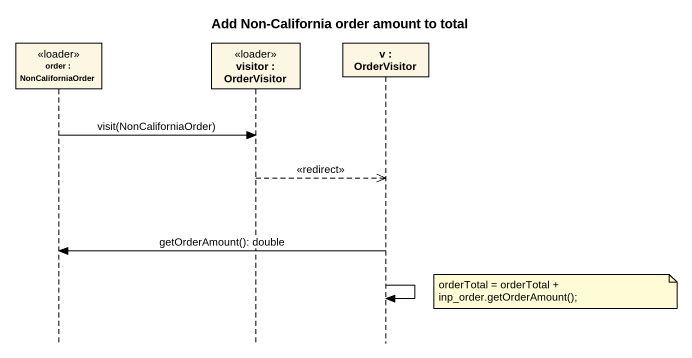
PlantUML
@startuml
title Add Non-California order amount to total
hide footbox
participant "order : NonCaliforniaOrder" as order <<loader>>
participant "visitor : OrderVisitor" as visitor <<loader>>
participant "v : OrderVisitor" as v

order -> visitor : visit(NonCaliforniaOrder)
visitor -->> v : <<redirect>>
v -> order : getOrderAmount(): double
v -> v
note right of v : orderTotal = orderTotal + inp_order.getOrderAmount();
@enduml
